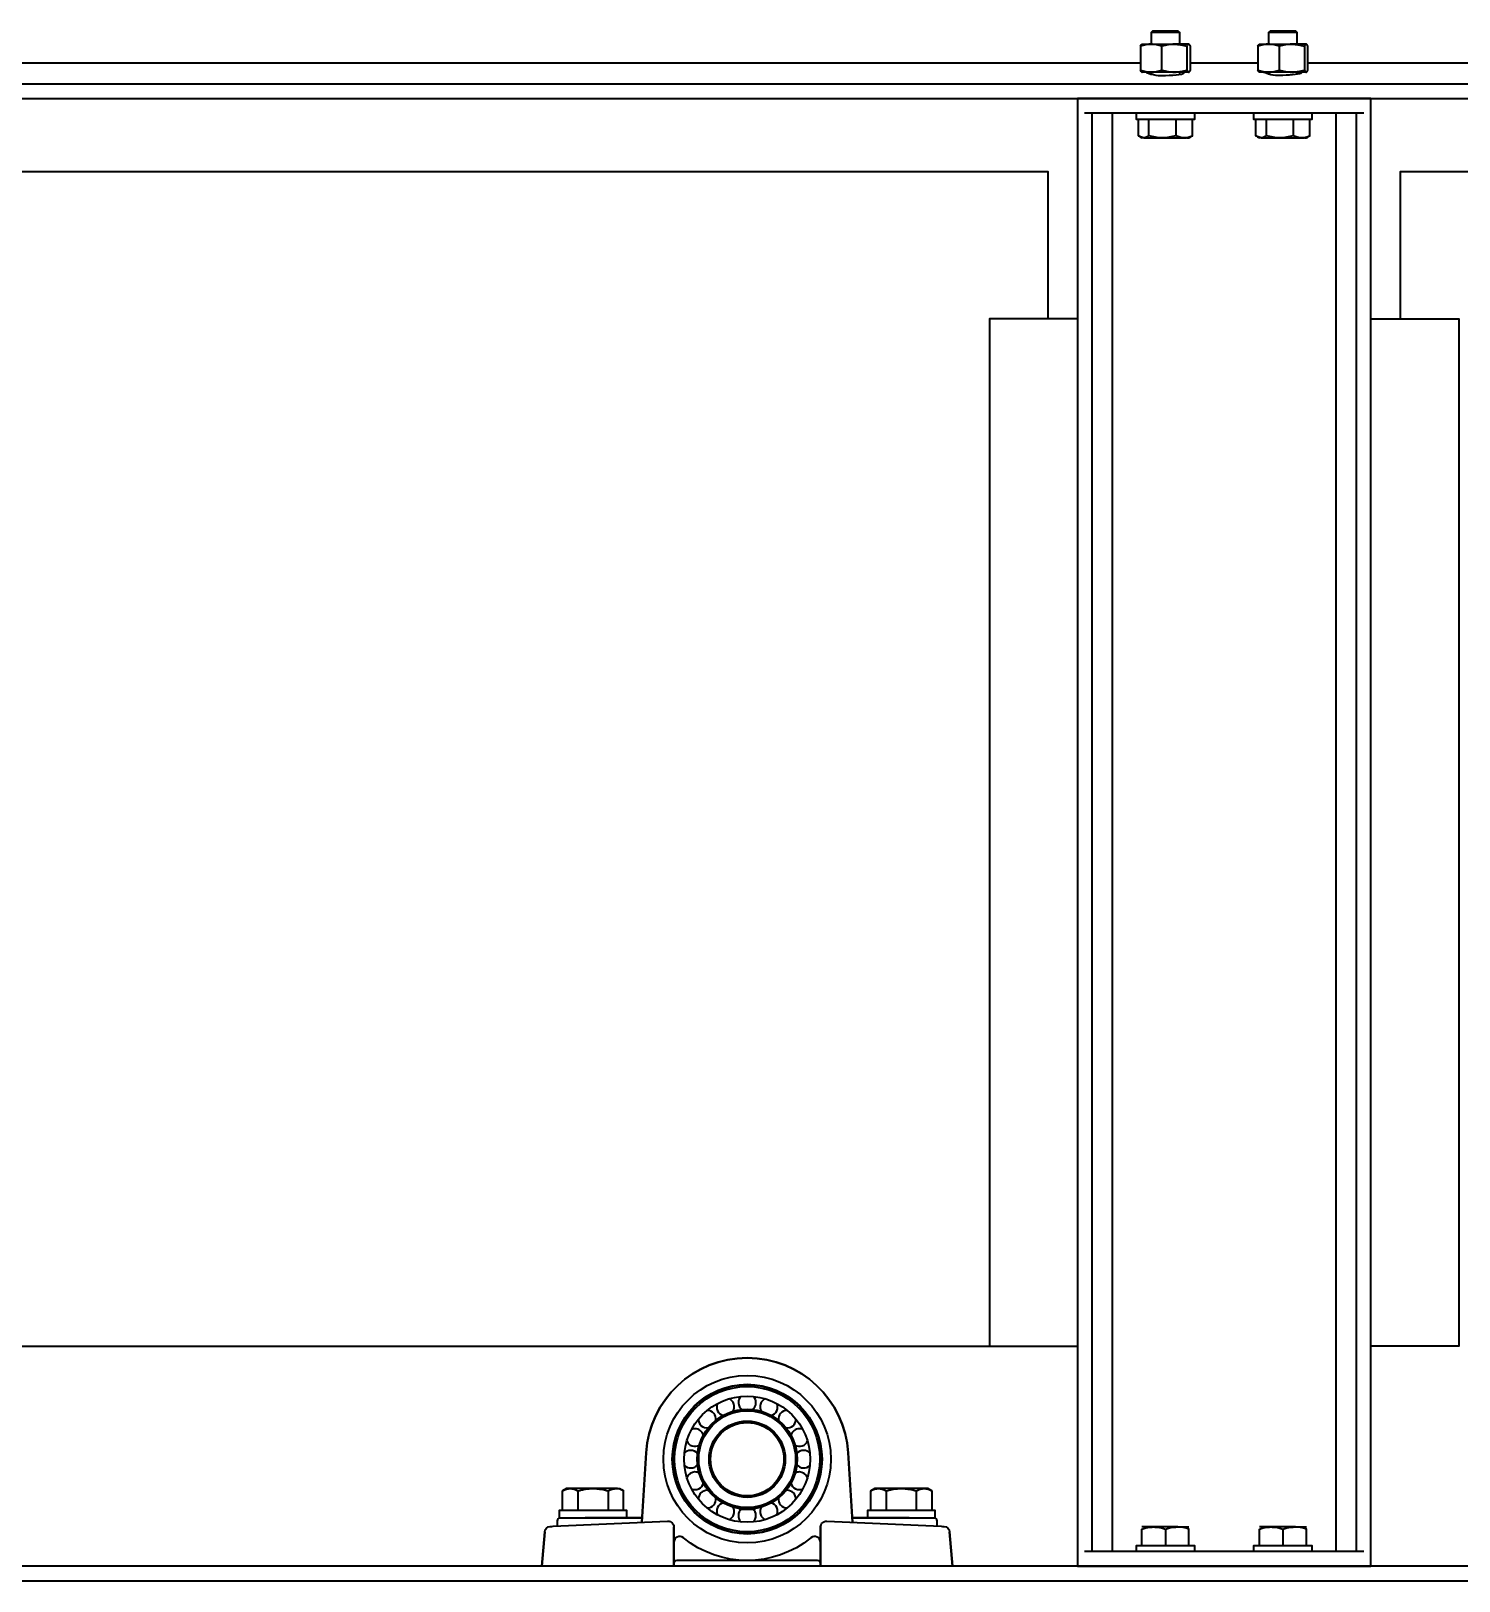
# Model space of a CAD drawing. Header units: millimetres. Extents: x -8400 to 8400, y -5940 to 5940.
# Drawn here: x -4078 to -3591, y 3336 to 3864 of the extents above; entities that cross this region are included whole.
import ezdxf

# ---------------------------------------------------------------- set-up
doc = ezdxf.new("R2010")
doc.units = ezdxf.units.MM
doc.layers.add('粗实线层', color=7, linetype='Continuous', lineweight=35)

msp = doc.modelspace()

# ---------------------------------------------------------------- linework, layer by layer
at = {"layer": '粗实线层', "linetype": 'Continuous', "lineweight": 35}
for points in [[(-3686.476, 3863.284), (-3686.963, 3863.77), (-3687.077, 3863.77), (-3687.414, 3863.77), (-3687.956, 3863.77), (-3688.675, 3863.77), (-3689.534, 3863.77), (-3690.487, 3863.77), (-3691.484, 3863.77), (-3692.474, 3863.77), (-3693.405, 3863.77), (-3694.228, 3863.77), (-3694.901, 3863.77), (-3695.387, 3863.77), (-3695.637, 3863.77), (-3695.721, 3863.77), (-3696.208, 3863.284)], [(-3686.476, 3859.271), (-3686.476, 3863.284), (-3686.584, 3863.284), (-3686.904, 3863.284), (-3687.422, 3863.284), (-3688.115, 3863.284), (-3688.951, 3863.284), (-3689.893, 3863.284), (-3690.901, 3863.284), (-3691.927, 3863.284), (-3692.928, 3863.284), (-3693.858, 3863.284), (-3694.676, 3863.284), (-3695.346, 3863.284), (-3695.837, 3863.284), (-3696.114, 3863.284), (-3696.208, 3863.284), (-3696.208, 3859.271)], [(-3646.476, 3859.271), (-3646.476, 3863.284), (-3646.962, 3863.77), (-3647.077, 3863.77), (-3647.414, 3863.77), (-3647.956, 3863.77), (-3648.675, 3863.77), (-3649.534, 3863.77), (-3650.487, 3863.77), (-3651.484, 3863.77), (-3652.474, 3863.77), (-3653.405, 3863.77), (-3654.228, 3863.77), (-3654.901, 3863.77), (-3655.387, 3863.77), (-3655.637, 3863.77), (-3655.721, 3863.77), (-3656.208, 3863.284), (-3656.208, 3859.271)], [(-3646.476, 3863.284), (-3646.584, 3863.284), (-3646.904, 3863.284), (-3647.422, 3863.284), (-3648.115, 3863.284), (-3648.951, 3863.284), (-3649.893, 3863.284), (-3650.9, 3863.284), (-3651.927, 3863.284), (-3652.928, 3863.284), (-3653.858, 3863.284), (-3654.676, 3863.284), (-3655.346, 3863.284), (-3655.837, 3863.284), (-3656.114, 3863.284), (-3656.208, 3863.284)], [(-3699.875, 3858.556), (-3699.727, 3858.853), (-3699.577, 3859.078), (-3699.502, 3859.161), (-3699.427, 3859.221), (-3699.411, 3859.231)], [(-3699.414, 3859.229), (-3699.342, 3859.271), (-3699.208, 3859.271), (-3698.81, 3859.271), (-3698.162, 3859.271), (-3697.285, 3859.271), (-3696.21, 3859.271), (-3695.033, 3859.271), (-3693.745, 3859.271), (-3692.383, 3859.271), (-3690.99, 3859.271), (-3689.607, 3859.271), (-3688.278, 3859.271), (-3688.817, 3859.258), (-3689.356, 3859.222), (-3689.892, 3859.161), (-3690.427, 3859.079), (-3690.694, 3859.03), (-3690.961, 3858.975), (-3691.094, 3858.946), (-3691.227, 3858.916), (-3691.36, 3858.885), (-3691.493, 3858.853), (-3692.021, 3858.712), (-3692.544, 3858.556)], [(-3684.011, 3858.556), (-3683.863, 3858.852), (-3683.714, 3859.077), (-3683.639, 3859.16), (-3683.563, 3859.221), (-3683.525, 3859.243), (-3683.487, 3859.258), (-3683.468, 3859.263), (-3683.448, 3859.267), (-3683.429, 3859.27), (-3683.41, 3859.271), (-3683.711, 3859.271), (-3684.244, 3859.271), (-3684.993, 3859.271), (-3685.935, 3859.271), (-3687.041, 3859.271), (-3688.278, 3859.271), (-3687.736, 3859.258), (-3687.192, 3859.221), (-3687.124, 3859.214), (-3687.056, 3859.208), (-3686.988, 3859.2), (-3686.92, 3859.193), (-3686.785, 3859.177), (-3686.65, 3859.159), (-3686.38, 3859.12), (-3686.112, 3859.076), (-3685.58, 3858.972), (-3685.053, 3858.85), (-3684.53, 3858.71), (-3684.011, 3858.556), (-3684.011, 3850.485)], [(-3683.41, 3849.771), (-3683.391, 3849.771), (-3683.372, 3849.773), (-3683.352, 3849.777), (-3683.333, 3849.783), (-3683.295, 3849.798), (-3683.257, 3849.82), (-3683.181, 3849.88), (-3683.106, 3849.963), (-3682.957, 3850.189), (-3682.809, 3850.485), (-3682.809, 3858.556), (-3682.957, 3858.853), (-3683.106, 3859.078), (-3683.182, 3859.161), (-3683.257, 3859.221), (-3683.333, 3859.258), (-3683.41, 3859.271)], [(-3659.875, 3858.556), (-3659.727, 3858.853), (-3659.577, 3859.078), (-3659.502, 3859.161), (-3659.427, 3859.221), (-3659.411, 3859.231)], [(-3659.414, 3859.229), (-3659.342, 3859.271), (-3659.208, 3859.271), (-3658.81, 3859.271), (-3658.162, 3859.271), (-3657.285, 3859.271), (-3656.21, 3859.271), (-3655.033, 3859.271), (-3653.745, 3859.271), (-3652.383, 3859.271), (-3650.99, 3859.271), (-3649.607, 3859.271), (-3648.278, 3859.271), (-3648.817, 3859.258), (-3649.356, 3859.222), (-3649.892, 3859.161), (-3650.427, 3859.079), (-3650.694, 3859.03), (-3650.961, 3858.975), (-3651.094, 3858.946), (-3651.227, 3858.916), (-3651.36, 3858.885), (-3651.493, 3858.853), (-3652.021, 3858.712), (-3652.544, 3858.556)], [(-3644.011, 3858.556), (-3643.863, 3858.852), (-3643.714, 3859.077), (-3643.639, 3859.16), (-3643.563, 3859.221), (-3643.525, 3859.243), (-3643.487, 3859.258), (-3643.467, 3859.263), (-3643.448, 3859.267), (-3643.429, 3859.27), (-3643.41, 3859.271), (-3643.711, 3859.271), (-3644.244, 3859.271), (-3644.993, 3859.271), (-3645.935, 3859.271), (-3647.041, 3859.271), (-3648.278, 3859.271), (-3647.736, 3859.258), (-3647.192, 3859.221), (-3647.124, 3859.214), (-3647.056, 3859.208), (-3646.988, 3859.2), (-3646.92, 3859.193), (-3646.785, 3859.177), (-3646.649, 3859.159), (-3646.38, 3859.12), (-3646.112, 3859.076), (-3645.581, 3858.972), (-3645.053, 3858.85), (-3644.53, 3858.71), (-3644.011, 3858.556), (-3644.011, 3850.485)], [(-3643.41, 3849.771), (-3643.391, 3849.771), (-3643.372, 3849.773), (-3643.352, 3849.777), (-3643.333, 3849.783), (-3643.295, 3849.798), (-3643.257, 3849.82), (-3643.181, 3849.88), (-3643.106, 3849.963), (-3642.957, 3850.189), (-3642.809, 3850.485), (-3642.809, 3858.556), (-3642.957, 3858.853), (-3643.106, 3859.078), (-3643.182, 3859.161), (-3643.257, 3859.221), (-3643.333, 3859.258), (-3643.41, 3859.271)], [(-3699.842, 3852.77), (-4637.789, 3852.77)], [(-3692.544, 3850.485), (-3692.021, 3850.33), (-3691.493, 3850.189), (-3691.36, 3850.156), (-3691.227, 3850.125), (-3691.094, 3850.095), (-3690.961, 3850.066), (-3690.694, 3850.011), (-3690.427, 3849.962), (-3689.892, 3849.879), (-3689.356, 3849.82), (-3688.817, 3849.783), (-3688.278, 3849.771), (-3689.607, 3849.771), (-3690.99, 3849.771), (-3692.383, 3849.771), (-3693.745, 3849.771), (-3695.033, 3849.771), (-3696.21, 3849.771), (-3697.238, 3849.771), (-3698.087, 3849.771), (-3698.732, 3849.771), (-3699.152, 3849.771), (-3699.334, 3849.771), (-3699.274, 3849.771), (-3699.293, 3849.771), (-3699.312, 3849.773), (-3699.331, 3849.777), (-3699.351, 3849.783), (-3699.389, 3849.798), (-3699.427, 3849.82), (-3699.503, 3849.88), (-3699.578, 3849.963), (-3699.727, 3850.189), (-3699.875, 3850.485)], [(-3696.208, 3849.77), (-3696.208, 3849.011)], [(-3686.476, 3849.011), (-3686.476, 3849.77)], [(-3659.883, 3852.77), (-3682.801, 3852.77)], [(-3652.544, 3850.485), (-3652.021, 3850.33), (-3651.493, 3850.189), (-3651.36, 3850.156), (-3651.227, 3850.125), (-3651.094, 3850.095), (-3650.961, 3850.066), (-3650.694, 3850.011), (-3650.427, 3849.962), (-3649.892, 3849.879), (-3649.356, 3849.82), (-3648.817, 3849.783), (-3648.278, 3849.771), (-3649.607, 3849.771), (-3650.99, 3849.771), (-3652.383, 3849.771), (-3653.745, 3849.771), (-3655.033, 3849.771), (-3656.21, 3849.771), (-3657.238, 3849.771), (-3658.087, 3849.771), (-3658.732, 3849.771), (-3659.152, 3849.771), (-3659.334, 3849.771), (-3659.274, 3849.771), (-3659.293, 3849.771), (-3659.312, 3849.773), (-3659.331, 3849.777), (-3659.351, 3849.783), (-3659.389, 3849.798), (-3659.427, 3849.82), (-3659.503, 3849.88), (-3659.578, 3849.963), (-3659.727, 3850.189), (-3659.875, 3850.485)], [(-3656.208, 3849.77), (-3656.208, 3849.011)], [(-3646.476, 3849.011), (-3646.476, 3849.77)], [(-2704.895, 3852.77), (-3642.842, 3852.77)], [(-5571.342, 3845.77), (-1771.342, 3845.77)], [(-5571.342, 3843.204), (-5571.342, 3840.77), (-1771.342, 3840.77), (-1771.342, 3843.204)], [(-3623.775, 3835.77), (-3718.909, 3835.77)], [(-3716.342, 3345.77), (-3716.342, 3835.77)], [(-3709.342, 3345.77), (-3709.342, 3835.77)], [(-3701.342, 3835.77), (-3701.342, 3833.771), (-3701.15, 3833.771), (-3700.579, 3833.771), (-3699.931, 3833.771), (-3699.102, 3833.771), (-3698.112, 3833.771), (-3696.981, 3833.771), (-3695.731, 3833.771), (-3694.39, 3833.771), (-3692.985, 3833.771), (-3691.546, 3833.771), (-3690.103, 3833.771), (-3688.685, 3833.771), (-3687.323, 3833.771), (-3686.045, 3833.771), (-3684.878, 3833.771), (-3683.846, 3833.771), (-3682.97, 3833.771), (-3682.269, 3833.771), (-3681.757, 3833.771), (-3681.446, 3833.771), (-3681.342, 3833.771), (-3681.342, 3835.77)], [(-3698.732, 3827.37), (-3698.956, 3827.383), (-3699.179, 3827.419), (-3699.401, 3827.479), (-3699.623, 3827.562), (-3699.734, 3827.611), (-3699.844, 3827.665), (-3699.9, 3827.694), (-3699.955, 3827.725), (-3700.01, 3827.756), (-3700.065, 3827.788), (-3700.284, 3827.929), (-3700.501, 3828.085), (-3700.501, 3833.771)], [(-3687.804, 3833.771), (-3687.804, 3828.085), (-3688.932, 3827.789), (-3690.07, 3827.563), (-3690.643, 3827.48), (-3691.22, 3827.42), (-3691.8, 3827.383), (-3692.383, 3827.37), (-3692.529, 3827.371), (-3692.675, 3827.374), (-3692.821, 3827.378), (-3692.967, 3827.383), (-3693.258, 3827.399), (-3693.548, 3827.42), (-3694.125, 3827.481), (-3694.699, 3827.564), (-3695.837, 3827.789), (-3696.963, 3828.085), (-3696.963, 3833.771)], [(-3682.183, 3828.085), (-3682.398, 3827.931), (-3682.615, 3827.791), (-3682.834, 3827.669), (-3683.054, 3827.565), (-3683.165, 3827.521), (-3683.277, 3827.481), (-3683.333, 3827.464), (-3683.389, 3827.448), (-3683.417, 3827.44), (-3683.446, 3827.433), (-3683.474, 3827.427), (-3683.502, 3827.42), (-3683.727, 3827.383), (-3683.952, 3827.37), (-3683.532, 3827.37), (-3683.35, 3827.37), (-3683.41, 3827.37), (-3683.711, 3827.37), (-3684.244, 3827.37), (-3684.993, 3827.37), (-3684.635, 3827.383), (-3684.279, 3827.42), (-3683.925, 3827.48), (-3683.574, 3827.563), (-3682.875, 3827.789), (-3682.183, 3828.085), (-3682.183, 3833.771)], [(-3661.342, 3835.77), (-3661.342, 3833.771), (-3661.149, 3833.771), (-3660.579, 3833.771), (-3659.931, 3833.771), (-3659.103, 3833.771), (-3658.112, 3833.771), (-3656.981, 3833.771), (-3655.731, 3833.771), (-3654.39, 3833.771), (-3652.985, 3833.771), (-3651.546, 3833.771), (-3650.103, 3833.771), (-3648.685, 3833.771), (-3647.323, 3833.771), (-3646.045, 3833.771), (-3644.878, 3833.771), (-3643.846, 3833.771), (-3642.97, 3833.771), (-3642.269, 3833.771), (-3641.757, 3833.771), (-3641.446, 3833.771), (-3641.342, 3833.771), (-3641.342, 3835.77)], [(-3658.732, 3827.37), (-3658.956, 3827.383), (-3659.179, 3827.419), (-3659.401, 3827.479), (-3659.623, 3827.562), (-3659.734, 3827.611), (-3659.844, 3827.665), (-3659.9, 3827.694), (-3659.955, 3827.725), (-3660.01, 3827.756), (-3660.065, 3827.788), (-3660.284, 3827.929), (-3660.501, 3828.085), (-3660.501, 3833.771)], [(-3647.803, 3833.771), (-3647.803, 3828.085), (-3648.932, 3827.789), (-3650.07, 3827.563), (-3650.643, 3827.48), (-3651.22, 3827.42), (-3651.8, 3827.383), (-3652.383, 3827.37), (-3652.529, 3827.371), (-3652.675, 3827.374), (-3652.821, 3827.378), (-3652.967, 3827.383), (-3653.258, 3827.399), (-3653.548, 3827.42), (-3654.126, 3827.481), (-3654.699, 3827.564), (-3655.837, 3827.789), (-3656.963, 3828.085), (-3656.963, 3833.771)], [(-3642.183, 3828.085), (-3642.398, 3827.931), (-3642.615, 3827.791), (-3642.834, 3827.669), (-3643.054, 3827.565), (-3643.165, 3827.521), (-3643.277, 3827.481), (-3643.333, 3827.464), (-3643.389, 3827.448), (-3643.417, 3827.44), (-3643.445, 3827.433), (-3643.474, 3827.427), (-3643.502, 3827.42), (-3643.727, 3827.383), (-3643.952, 3827.37), (-3643.532, 3827.37), (-3643.35, 3827.37), (-3643.41, 3827.37), (-3643.711, 3827.37), (-3644.244, 3827.37), (-3644.993, 3827.37), (-3644.635, 3827.383), (-3644.279, 3827.42), (-3643.926, 3827.48), (-3643.574, 3827.563), (-3642.875, 3827.789), (-3642.183, 3828.085), (-3642.183, 3833.771)], [(-3633.342, 3835.77), (-3633.342, 3345.77)], [(-3626.342, 3835.77), (-3626.342, 3345.77)], [(-3700.501, 3828.085), (-3699.809, 3827.789), (-3699.11, 3827.563), (-3698.758, 3827.48), (-3698.405, 3827.42), (-3698.049, 3827.383), (-3697.691, 3827.37)], [(-3696.963, 3828.085), (-3697.178, 3827.931), (-3697.395, 3827.791), (-3697.613, 3827.669), (-3697.834, 3827.565), (-3697.945, 3827.521), (-3698.057, 3827.481), (-3698.113, 3827.464), (-3698.169, 3827.448), (-3698.197, 3827.44), (-3698.225, 3827.433), (-3698.253, 3827.427), (-3698.282, 3827.42), (-3698.507, 3827.383), (-3698.732, 3827.37), (-3698.087, 3827.37), (-3697.238, 3827.37), (-3696.21, 3827.37), (-3695.033, 3827.37), (-3693.745, 3827.37), (-3692.383, 3827.37), (-3690.99, 3827.37), (-3689.607, 3827.37), (-3688.278, 3827.37), (-3687.041, 3827.37), (-3685.935, 3827.37), (-3684.993, 3827.37), (-3685.083, 3827.371), (-3685.172, 3827.374), (-3685.262, 3827.378), (-3685.352, 3827.383), (-3685.53, 3827.399), (-3685.708, 3827.42), (-3686.062, 3827.481), (-3686.414, 3827.564), (-3687.113, 3827.789), (-3687.804, 3828.085)], [(-3660.501, 3828.085), (-3659.809, 3827.789), (-3659.11, 3827.563), (-3658.758, 3827.48), (-3658.404, 3827.42), (-3658.049, 3827.383), (-3657.691, 3827.37)], [(-3656.963, 3828.085), (-3657.178, 3827.931), (-3657.395, 3827.791), (-3657.613, 3827.669), (-3657.834, 3827.565), (-3657.945, 3827.521), (-3658.057, 3827.481), (-3658.113, 3827.464), (-3658.169, 3827.448), (-3658.197, 3827.44), (-3658.225, 3827.433), (-3658.253, 3827.427), (-3658.282, 3827.42), (-3658.507, 3827.383), (-3658.732, 3827.37), (-3658.087, 3827.37), (-3657.238, 3827.37), (-3656.21, 3827.37), (-3655.033, 3827.37), (-3653.745, 3827.37), (-3652.383, 3827.37), (-3650.99, 3827.37), (-3649.607, 3827.37), (-3648.278, 3827.37), (-3647.041, 3827.37), (-3645.935, 3827.37), (-3644.993, 3827.37), (-3645.083, 3827.371), (-3645.172, 3827.374), (-3645.262, 3827.378), (-3645.351, 3827.383), (-3645.53, 3827.399), (-3645.708, 3827.42), (-3646.063, 3827.481), (-3646.414, 3827.564), (-3647.112, 3827.789), (-3647.803, 3828.085)], [(-3700.002, 3827.752), (-3699.342, 3827.37)], [(-3683.342, 3827.37), (-3682.681, 3827.752)], [(-3660.002, 3827.752), (-3659.342, 3827.37)], [(-3643.342, 3827.37), (-3642.681, 3827.752)], [(-3731.342, 3765.771), (-3731.342, 3815.77), (-4621.351, 3815.77)], [(-2721.333, 3815.77), (-3611.342, 3815.77), (-3611.342, 3765.764)], [(-3721.342, 3765.771), (-3751.342, 3765.771), (-3751.342, 3415.771), (-3721.342, 3415.771)], [(-3621.342, 3765.771), (-3591.342, 3765.771), (-3591.342, 3415.771), (-3621.342, 3415.771)], [(-4621.351, 3415.771), (-3751.358, 3415.771)], [(-3896.734, 3359.77), (-3896.734, 3366.467), (-3896.094, 3366.8), (-3895.449, 3367.054), (-3895.123, 3367.147), (-3894.796, 3367.215), (-3894.467, 3367.257), (-3894.136, 3367.271), (-3894.053, 3367.27), (-3893.971, 3367.267), (-3893.929, 3367.265), (-3893.888, 3367.263), (-3893.846, 3367.26), (-3893.805, 3367.257), (-3893.64, 3367.239), (-3893.475, 3367.215), (-3893.148, 3367.147), (-3892.822, 3367.054), (-3892.177, 3366.8), (-3891.538, 3366.467), (-3891.538, 3359.77)], [(-3891.538, 3366.467), (-3890.901, 3366.641), (-3890.258, 3366.8), (-3890.096, 3366.837), (-3889.934, 3366.872), (-3889.772, 3366.906), (-3889.61, 3366.938), (-3889.285, 3367), (-3888.96, 3367.055), (-3888.308, 3367.148), (-3887.655, 3367.216), (-3886.999, 3367.257), (-3886.342, 3367.271), (-3887.905, 3367.271), (-3889.42, 3367.271), (-3890.842, 3367.271), (-3892.127, 3367.271), (-3893.236, 3367.271), (-3894.136, 3367.271), (-3894.799, 3367.271), (-3895.205, 3367.271), (-3895.342, 3367.271), (-3896.734, 3366.467)], [(-3875.95, 3359.77), (-3875.95, 3366.467), (-3876.588, 3366.8), (-3877.234, 3367.054), (-3877.559, 3367.147), (-3877.887, 3367.215), (-3878.051, 3367.239), (-3878.216, 3367.257), (-3878.258, 3367.26), (-3878.299, 3367.263), (-3878.341, 3367.265), (-3878.382, 3367.267), (-3878.465, 3367.27), (-3878.548, 3367.271), (-3879.448, 3367.271), (-3880.557, 3367.271), (-3881.842, 3367.271), (-3883.264, 3367.271), (-3884.779, 3367.271), (-3886.342, 3367.271), (-3885.682, 3367.257), (-3885.02, 3367.215), (-3884.937, 3367.208), (-3884.854, 3367.2), (-3884.771, 3367.192), (-3884.689, 3367.183), (-3884.524, 3367.165), (-3884.359, 3367.145), (-3884.031, 3367.102), (-3883.705, 3367.052), (-3883.057, 3366.935), (-3882.415, 3366.798), (-3881.778, 3366.641), (-3881.146, 3366.467), (-3881.146, 3359.77)], [(-3881.146, 3366.467), (-3880.506, 3366.8), (-3879.86, 3367.054), (-3879.535, 3367.147), (-3879.208, 3367.215), (-3878.879, 3367.257), (-3878.548, 3367.271), (-3877.885, 3367.271), (-3877.479, 3367.271), (-3877.342, 3367.271), (-3875.95, 3366.467)], [(-3791.734, 3359.77), (-3791.734, 3366.467), (-3791.094, 3366.8), (-3790.449, 3367.054), (-3790.123, 3367.147), (-3789.796, 3367.215), (-3789.467, 3367.257), (-3789.136, 3367.271), (-3789.054, 3367.27), (-3788.97, 3367.267), (-3788.929, 3367.265), (-3788.888, 3367.263), (-3788.846, 3367.26), (-3788.805, 3367.257), (-3788.64, 3367.239), (-3788.475, 3367.215), (-3788.148, 3367.147), (-3787.822, 3367.054), (-3787.177, 3366.8), (-3786.538, 3366.467), (-3786.538, 3359.77)], [(-3770.95, 3366.467), (-3772.342, 3367.271), (-3772.479, 3367.271), (-3772.885, 3367.271), (-3773.548, 3367.271), (-3774.447, 3367.271), (-3775.557, 3367.271), (-3776.842, 3367.271), (-3778.264, 3367.271), (-3779.779, 3367.271), (-3781.342, 3367.271), (-3782.905, 3367.271), (-3784.42, 3367.271), (-3785.842, 3367.271), (-3787.127, 3367.271), (-3788.236, 3367.271), (-3789.136, 3367.271), (-3789.799, 3367.271), (-3790.205, 3367.271), (-3790.342, 3367.271), (-3791.734, 3366.467)], [(-3786.538, 3366.467), (-3785.901, 3366.641), (-3785.258, 3366.8), (-3785.096, 3366.837), (-3784.934, 3366.872), (-3784.772, 3366.906), (-3784.61, 3366.938), (-3784.285, 3367), (-3783.96, 3367.055), (-3783.308, 3367.148), (-3782.655, 3367.216), (-3782, 3367.257), (-3781.342, 3367.271), (-3780.682, 3367.257), (-3780.02, 3367.215), (-3779.937, 3367.208), (-3779.854, 3367.2), (-3779.771, 3367.192), (-3779.689, 3367.183), (-3779.524, 3367.165), (-3779.359, 3367.145), (-3779.031, 3367.102), (-3778.705, 3367.052), (-3778.057, 3366.935), (-3777.415, 3366.798), (-3776.778, 3366.641), (-3776.146, 3366.467)], [(-3776.146, 3359.77), (-3776.146, 3366.467), (-3775.506, 3366.8), (-3774.86, 3367.054), (-3774.535, 3367.147), (-3774.208, 3367.215), (-3773.879, 3367.257), (-3773.548, 3367.271), (-3773.465, 3367.27), (-3773.382, 3367.267), (-3773.341, 3367.265), (-3773.299, 3367.263), (-3773.258, 3367.26), (-3773.216, 3367.257), (-3773.051, 3367.239), (-3772.887, 3367.215), (-3772.559, 3367.147), (-3772.234, 3367.054), (-3771.588, 3366.8), (-3770.95, 3366.467), (-3770.95, 3359.77)], [(-3874.842, 3357.271), (-3874.842, 3359.77), (-3874.949, 3359.77), (-3875.268, 3359.77), (-3875.794, 3359.77), (-3876.516, 3359.77), (-3877.421, 3359.77), (-3878.493, 3359.77), (-3879.71, 3359.77), (-3881.051, 3359.77), (-3882.491, 3359.77), (-3884.002, 3359.77), (-3885.557, 3359.77), (-3887.127, 3359.77), (-3888.682, 3359.77), (-3890.193, 3359.77), (-3891.633, 3359.77), (-3892.974, 3359.77), (-3894.191, 3359.77), (-3895.263, 3359.77), (-3896.168, 3359.77), (-3896.89, 3359.77), (-3897.416, 3359.77), (-3897.735, 3359.77), (-3897.842, 3359.77), (-3897.842, 3357.271), (-3897.731, 3357.271), (-3897.4, 3357.271), (-3896.856, 3357.271), (-3896.11, 3357.271), (-3895.174, 3357.271), (-3894.069, 3357.271), (-3892.814, 3357.271), (-3891.434, 3357.271), (-3889.956, 3357.271), (-3888.409, 3357.271), (-3886.821, 3357.271), (-3885.225, 3357.271), (-3883.649, 3357.271), (-3882.126, 3357.271), (-3880.684, 3357.271), (-3879.352, 3357.271), (-3878.154, 3357.271), (-3869.661, 3357.271)], [(-3836.842, 3360.538), (-3836.842, 3360.536)], [(-3836.681, 3360.509), (-3836.442, 3360.27), (-3836.337, 3360.27), (-3836.029, 3360.27), (-3835.545, 3360.27), (-3834.922, 3360.27), (-3834.212, 3360.27), (-3833.472, 3360.27), (-3832.762, 3360.27), (-3832.139, 3360.27), (-3831.655, 3360.27), (-3831.347, 3360.27), (-3831.242, 3360.27), (-3831.003, 3360.509)], [(-3830.842, 3360.536), (-3830.842, 3360.537), (-3830.842, 3360.538)], [(-3789.53, 3357.271), (-3788.332, 3357.271), (-3787, 3357.271), (-3785.558, 3357.271), (-3784.034, 3357.271), (-3782.459, 3357.271), (-3780.863, 3357.271), (-3779.275, 3357.271), (-3777.728, 3357.271), (-3776.25, 3357.271), (-3774.87, 3357.271), (-3773.615, 3357.271), (-3772.51, 3357.271), (-3771.574, 3357.271), (-3770.828, 3357.271), (-3770.284, 3357.271), (-3769.953, 3357.271), (-3769.842, 3357.271), (-3769.842, 3359.77), (-3769.949, 3359.77), (-3770.268, 3359.77), (-3770.794, 3359.77), (-3771.516, 3359.77), (-3772.421, 3359.77), (-3773.493, 3359.77), (-3774.71, 3359.77), (-3776.051, 3359.77), (-3777.491, 3359.77), (-3779.002, 3359.77), (-3780.557, 3359.77), (-3782.127, 3359.77), (-3783.682, 3359.77), (-3785.193, 3359.77), (-3786.633, 3359.77), (-3787.974, 3359.77), (-3789.191, 3359.77), (-3790.263, 3359.77), (-3791.168, 3359.77), (-3791.89, 3359.77), (-3792.416, 3359.77), (-3792.735, 3359.77), (-3792.842, 3359.77), (-3792.842, 3357.271)], [(-3899.902, 3354.414), (-3860.932, 3356.167)], [(-3869.661, 3357.271), (-3888.996, 3357.271)], [(-3858.842, 3340.77), (-3858.842, 3354.17)], [(-3808.842, 3354.17), (-3808.842, 3340.77)], [(-3798.023, 3357.271), (-3789.53, 3357.271)], [(-3778.688, 3357.271), (-3798.023, 3357.271)], [(-3699.342, 3347.771), (-3699.342, 3353.456), (-3698.357, 3353.752), (-3697.362, 3353.978), (-3696.862, 3354.061), (-3696.358, 3354.121), (-3695.852, 3354.158), (-3695.342, 3354.17), (-3695.214, 3354.17), (-3695.087, 3354.167), (-3694.959, 3354.164), (-3694.832, 3354.158), (-3694.578, 3354.143), (-3694.324, 3354.121), (-3693.82, 3354.061), (-3693.319, 3353.978), (-3692.325, 3353.752), (-3691.342, 3353.456), (-3691.342, 3347.771)], [(-3683.342, 3347.771), (-3683.342, 3353.456), (-3684.325, 3353.752), (-3685.319, 3353.978), (-3685.82, 3354.061), (-3686.324, 3354.121), (-3686.578, 3354.143), (-3686.832, 3354.158), (-3686.959, 3354.164), (-3687.087, 3354.167), (-3687.215, 3354.17), (-3687.342, 3354.17), (-3688.606, 3354.17), (-3689.953, 3354.17), (-3691.342, 3354.17), (-3692.731, 3354.17), (-3694.078, 3354.17), (-3695.342, 3354.17), (-3696.484, 3354.17), (-3697.47, 3354.17), (-3698.27, 3354.17), (-3698.859, 3354.17), (-3699.22, 3354.17), (-3699.342, 3354.17)], [(-3691.342, 3353.456), (-3690.357, 3353.752), (-3689.362, 3353.978), (-3688.862, 3354.061), (-3688.358, 3354.121), (-3687.852, 3354.158), (-3687.342, 3354.17), (-3686.2, 3354.17), (-3685.214, 3354.17), (-3684.414, 3354.17), (-3683.824, 3354.17), (-3683.463, 3354.17), (-3683.342, 3354.17)], [(-3659.342, 3347.771), (-3659.342, 3353.456), (-3658.357, 3353.752), (-3657.362, 3353.978), (-3656.862, 3354.061), (-3656.358, 3354.121), (-3655.851, 3354.158), (-3655.342, 3354.17), (-3655.214, 3354.17), (-3655.087, 3354.167), (-3654.959, 3354.164), (-3654.832, 3354.158), (-3654.577, 3354.143), (-3654.324, 3354.121), (-3653.82, 3354.061), (-3653.319, 3353.978), (-3652.325, 3353.752), (-3651.342, 3353.456), (-3651.342, 3347.771)], [(-3643.342, 3347.771), (-3643.342, 3353.456), (-3644.325, 3353.752), (-3645.319, 3353.978), (-3645.82, 3354.061), (-3646.324, 3354.121), (-3646.578, 3354.143), (-3646.832, 3354.158), (-3646.959, 3354.164), (-3647.087, 3354.167), (-3647.215, 3354.17), (-3647.342, 3354.17), (-3648.606, 3354.17), (-3649.953, 3354.17), (-3651.342, 3354.17), (-3652.731, 3354.17), (-3654.078, 3354.17), (-3655.342, 3354.17), (-3656.484, 3354.17), (-3657.47, 3354.17), (-3658.27, 3354.17), (-3658.859, 3354.17), (-3659.22, 3354.17), (-3659.342, 3354.17)], [(-3651.342, 3353.456), (-3650.357, 3353.752), (-3649.362, 3353.978), (-3648.862, 3354.061), (-3648.358, 3354.121), (-3647.851, 3354.158), (-3647.342, 3354.17), (-3646.2, 3354.17), (-3645.214, 3354.17), (-3644.414, 3354.17), (-3643.824, 3354.17), (-3643.463, 3354.17), (-3643.342, 3354.17)], [(-3902.812, 3352.544), (-3903.842, 3340.77)], [(-3763.842, 3340.77), (-3764.872, 3352.544)], [(-3681.342, 3345.77), (-3681.342, 3347.771), (-3681.444, 3347.771), (-3681.747, 3347.771), (-3682.246, 3347.771), (-3682.929, 3347.771), (-3683.784, 3347.771), (-3684.793, 3347.771), (-3685.936, 3347.771), (-3687.188, 3347.771), (-3688.525, 3347.771), (-3689.919, 3347.771), (-3691.342, 3347.771), (-3692.765, 3347.771), (-3694.159, 3347.771), (-3695.496, 3347.771), (-3696.748, 3347.771), (-3697.89, 3347.771), (-3698.899, 3347.771), (-3699.754, 3347.771), (-3700.438, 3347.771), (-3700.937, 3347.771), (-3701.24, 3347.771), (-3701.342, 3347.771), (-3701.342, 3345.77)], [(-3641.342, 3345.77), (-3641.342, 3347.771), (-3641.444, 3347.771), (-3641.747, 3347.771), (-3642.246, 3347.771), (-3642.929, 3347.771), (-3643.784, 3347.771), (-3644.793, 3347.771), (-3645.936, 3347.771), (-3647.188, 3347.771), (-3648.525, 3347.771), (-3649.919, 3347.771), (-3651.342, 3347.771), (-3652.765, 3347.771), (-3654.159, 3347.771), (-3655.496, 3347.771), (-3656.748, 3347.771), (-3657.891, 3347.771), (-3658.899, 3347.771), (-3659.754, 3347.771), (-3660.438, 3347.771), (-3660.937, 3347.771), (-3661.24, 3347.771), (-3661.342, 3347.771), (-3661.342, 3345.77)], [(-3623.775, 3345.77), (-3718.909, 3345.77)], [(-1771.342, 3338.337), (-1771.342, 3340.77), (-5571.342, 3340.77), (-5571.342, 3338.337)], [(-5571.342, 3335.771), (-1771.342, 3335.771)]]:
    msp.add_lwpolyline(points, dxfattribs=at)
for points in [[(-3692.544, 3858.556), (-3693.447, 3858.853), (-3694.358, 3859.078), (-3694.817, 3859.161), (-3695.278, 3859.221), (-3695.742, 3859.258), (-3696.21, 3859.271), (-3696.326, 3859.27), (-3696.443, 3859.267), (-3696.56, 3859.263), (-3696.677, 3859.258), (-3696.91, 3859.243), (-3697.142, 3859.221), (-3697.604, 3859.16), (-3698.063, 3859.077), (-3698.974, 3858.852), (-3699.875, 3858.556), (-3699.875, 3850.485), (-3698.972, 3850.189), (-3698.061, 3849.963), (-3697.602, 3849.88), (-3697.141, 3849.82), (-3696.676, 3849.783), (-3696.21, 3849.771), (-3696.093, 3849.771), (-3695.976, 3849.773), (-3695.859, 3849.777), (-3695.742, 3849.783), (-3695.509, 3849.798), (-3695.277, 3849.82), (-3694.815, 3849.88), (-3694.356, 3849.963), (-3693.445, 3850.189), (-3692.544, 3850.485)], [(-3652.544, 3858.556), (-3653.447, 3858.853), (-3654.358, 3859.078), (-3654.817, 3859.161), (-3655.278, 3859.221), (-3655.742, 3859.258), (-3656.21, 3859.271), (-3656.326, 3859.27), (-3656.443, 3859.267), (-3656.56, 3859.263), (-3656.677, 3859.258), (-3656.91, 3859.243), (-3657.142, 3859.221), (-3657.604, 3859.16), (-3658.063, 3859.077), (-3658.974, 3858.852), (-3659.875, 3858.556), (-3659.875, 3850.485), (-3658.972, 3850.189), (-3658.061, 3849.963), (-3657.602, 3849.88), (-3657.141, 3849.82), (-3656.676, 3849.783), (-3656.21, 3849.771), (-3656.093, 3849.771), (-3655.976, 3849.773), (-3655.859, 3849.777), (-3655.742, 3849.783), (-3655.509, 3849.798), (-3655.277, 3849.82), (-3654.815, 3849.88), (-3654.356, 3849.963), (-3653.445, 3850.189), (-3652.544, 3850.485)], [(-3684.011, 3850.485), (-3683.863, 3850.189), (-3683.714, 3849.963), (-3683.638, 3849.88), (-3683.563, 3849.82), (-3683.487, 3849.783), (-3683.41, 3849.771), (-3683.711, 3849.771), (-3684.244, 3849.771), (-3684.993, 3849.771), (-3685.935, 3849.771), (-3687.041, 3849.771), (-3688.278, 3849.771), (-3687.736, 3849.783), (-3687.192, 3849.82), (-3687.124, 3849.826), (-3687.056, 3849.833), (-3686.988, 3849.84), (-3686.92, 3849.848), (-3686.785, 3849.864), (-3686.65, 3849.881), (-3686.38, 3849.92), (-3686.112, 3849.964), (-3685.58, 3850.068), (-3685.053, 3850.191), (-3684.53, 3850.33)], [(-3644.011, 3850.485), (-3643.863, 3850.189), (-3643.714, 3849.963), (-3643.638, 3849.88), (-3643.563, 3849.82), (-3643.487, 3849.783), (-3643.41, 3849.771), (-3643.711, 3849.771), (-3644.244, 3849.771), (-3644.993, 3849.771), (-3645.935, 3849.771), (-3647.041, 3849.771), (-3648.278, 3849.771), (-3647.736, 3849.783), (-3647.192, 3849.82), (-3647.124, 3849.826), (-3647.056, 3849.833), (-3646.988, 3849.84), (-3646.92, 3849.848), (-3646.785, 3849.864), (-3646.649, 3849.881), (-3646.38, 3849.92), (-3646.112, 3849.964), (-3645.581, 3850.068), (-3645.053, 3850.191), (-3644.53, 3850.33)], [(-3621.342, 3840.77), (-3721.342, 3840.77), (-3721.342, 3340.77), (-3621.342, 3340.77)]]:
    msp.add_lwpolyline(points, close=True, dxfattribs=at)
for points in [[(-3644.842, 3849.685), (-3644.941, 3849.509), (-3645.234, 3849.337), (-3645.713, 3849.177), (-3646.363, 3849.031), (-3647.164, 3848.905), (-3648.092, 3848.804), (-3649.119, 3848.729), (-3650.213, 3848.683), (-3651.342, 3848.667, -0.1343568), (-3657.842, 3849.685)], [(-3869.755, 3355.77), (-3868.275, 3379.426, -0.9393635), (-3799.409, 3379.425), (-3797.929, 3355.77)], [(-3797.929, 3355.77), (-3799.409, 3379.426, 0.9393635), (-3868.275, 3379.425), (-3869.755, 3355.77)], [(-3848.741, 3385.457, 0.3352779), (-3851.627, 3387.637, 0.1016656), (-3852.809, 3387.394)], [(-3814.874, 3387.394, 0.1016788), (-3816.057, 3387.637, 0.3352514), (-3818.943, 3385.457)], [(-3850.74, 3379.132, 0.2292004), (-3853.092, 3380.27, 0.2021958), (-3855.24, 3379.365)], [(-3812.444, 3379.365, 0.2021825), (-3814.592, 3380.27, 0.2291788), (-3816.944, 3379.132)], [(-3850.166, 3372.524, 0.127855), (-3851.627, 3372.904, 0.3067853), (-3854.412, 3371.017)], [(-3813.271, 3371.017, 0.3067853), (-3816.057, 3372.904, 0.127855), (-3817.518, 3372.524)], [(-3847.107, 3366.639, 0.0290614), (-3847.454, 3366.659, 0.4142119), (-3850.454, 3363.659)], [(-3817.23, 3363.621, 0.4142204), (-3820.23, 3366.659, 0.0290614), (-3820.577, 3366.639)], [(-3835.826, 3360.271, 0.4142259), (-3836.092, 3356.036, 0.0184209), (-3835.937, 3355.873)], [(-3903.842, 3340.77), (-3902.812, 3352.544, -0.3759908), (-3900.909, 3354.368), (-3900.774, 3354.374), (-3900.406, 3354.391), (-3899.902, 3354.414), (-3860.932, 3356.167, -0.0106027), (-3860.842, 3356.17, -0.4142215), (-3858.842, 3354.17), (-3858.842, 3340.77)], [(-3897.57, 3357.27, 0.4142502), (-3898.57, 3356.27), (-3898.57, 3354.473)], [(-3808.842, 3340.77), (-3808.842, 3354.168, -0.4276233), (-3806.752, 3356.167), (-3767.782, 3354.414), (-3767.278, 3354.391), (-3766.909, 3354.374), (-3766.775, 3354.368, -0.3759908), (-3764.872, 3352.544), (-3763.842, 3340.77)], [(-3769.114, 3354.473), (-3769.114, 3356.27, 0.4142502), (-3770.114, 3357.27)], [(-3808.842, 3348.929, 0.631336), (-3812.102, 3350.482, -0.3547124), (-3855.582, 3350.482, 0.6313055), (-3858.842, 3348.929)], [(-3808.842, 3348.929, 0.631336), (-3812.102, 3350.482, -0.3547124), (-3855.582, 3350.482, 0.6313055), (-3858.842, 3348.929)], [(-3808.842, 3341.771, 0.4141708), (-3809.842, 3342.771), (-3833.842, 3342.771), (-3857.842, 3342.771, 0.4141708), (-3858.842, 3341.771)]]:
    msp.add_lwpolyline(points, format="xyb", dxfattribs=at)
for radius in [28.5, 25.5, 25.341, 24.739, 21.5, 17, 16.5, 13, 12.5]:
    msp.add_circle((-3833.842, 3377.27), radius, dxfattribs=at)
for centre, radius, start, end in [((-3692.732, 3861.053), 12.463, 245.79439, 276.40372), ((-3841.209, 3395.055), 3, 156.78466, 254.16575), ((-3841.209, 3395.055), 3, 330.86143, 68.21396), ((-3833.842, 3396.52), 3, 134.28739, 231.63647), ((-3833.842, 3396.52), 3, 308.36229, 45.73369), ((-3826.475, 3395.055), 3, 111.7855, 209.16502), ((-3826.475, 3395.055), 3, 285.8631, 23.226), ((-3847.454, 3390.882), 3, 179.28736, 276.63869), ((-3847.447, 3389.385), 4.496, 90.08183, 90.56193), ((-3847.454, 3390.882), 3, 353.36256, 90.01097), ((-3820.23, 3390.882), 3, 89.99857, 186.62143), ((-3820.23, 3390.882), 3, 263.36809, 0.70432), ((-3820.237, 3389.385), 4.496, 89.43806, 89.91817), ((-3851.627, 3384.637), 3, 201.78623, 299.14019), ((-3816.057, 3384.637), 3, 240.86645, 338.21453), ((-3853.092, 3377.27), 3, 224.28494, 321.61341), ((-3814.592, 3377.271), 3, 218.3694, 315.7215), ((-3851.627, 3369.904), 3, 246.78507, 344.13435), ((-3816.057, 3369.904), 3, 195.86947, 293.23056), ((-3845.957, 3363.665), 4.496, 180.08025, 180.56171), ((-3847.454, 3363.659), 3, 269.99901, 6.63101), ((-3820.23, 3363.659), 3, 173.36809, 269.98483), ((-3820.237, 3362.162), 4.496, 89.43807, 89.91817), ((-3841.209, 3359.486), 3, 105.86871, 203.20413), ((-3841.209, 3359.486), 3, 291.78059, 29.15487), ((-3833.842, 3358.021), 3, 314.27843, 48.59358), ((-3826.475, 3359.486), 3, 150.86645, 248.21825), ((-3826.475, 3359.486), 3, 336.78214, 74.11692)]:
    msp.add_arc(centre, radius, start, end, dxfattribs=at)
msp.add_ellipse((-3691.292, 3849.679), major_axis=(6.461, 0.006), ratio=0.1568453, start_param=4.7045793, end_param=6.2832798, dxfattribs=at)

doc.saveas('drawing.dxf')
